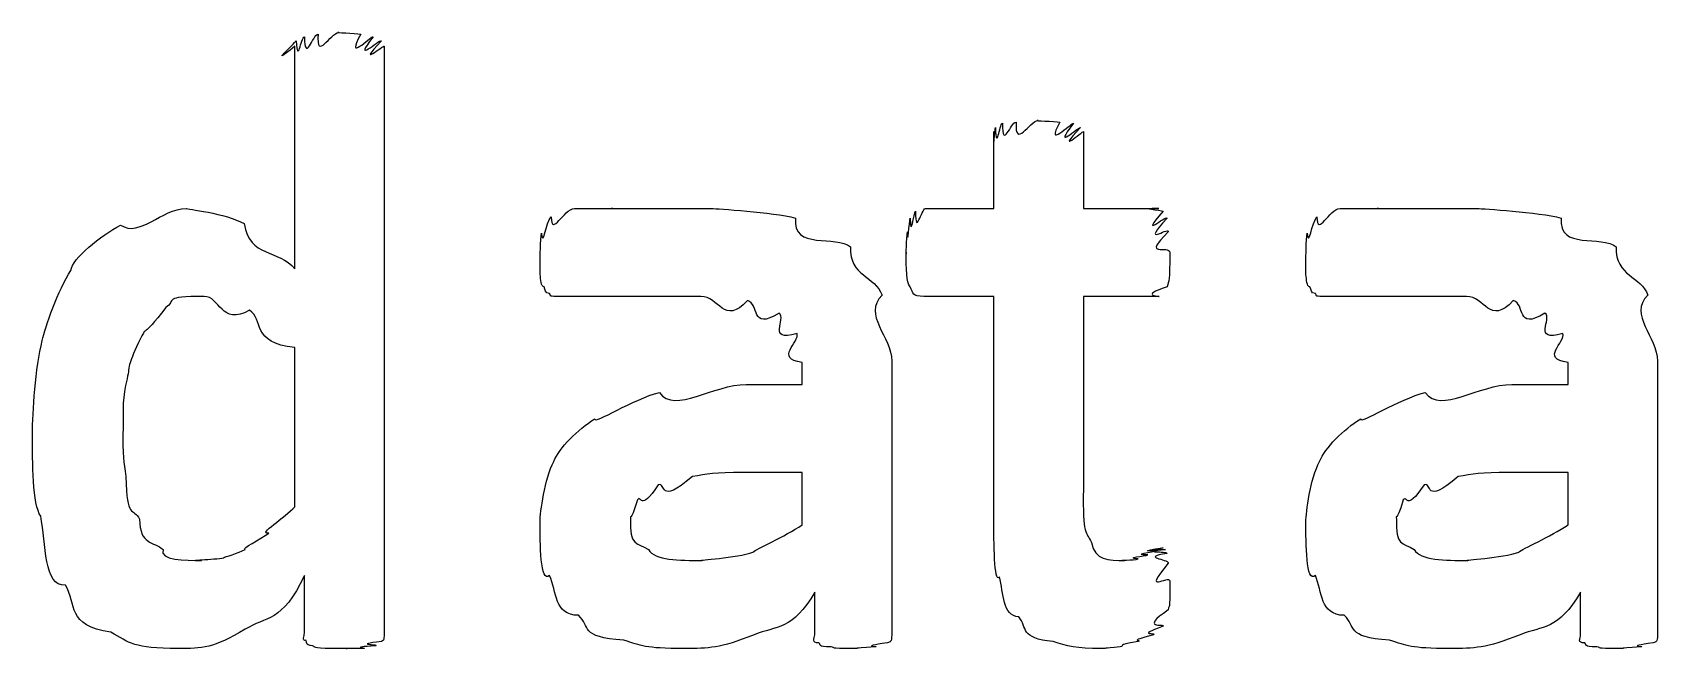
# Model space of a CAD drawing. Header units: millimetres. Extents: x 0 to 216, y 0 to 279.
# Drawn here: x 155.89 to 162.41, y 157.12 to 159.59 of the extents above; entities that cross this region are included whole.
import ezdxf

# ---------------------------------------------------------------- set-up
doc = ezdxf.new("R2010")
doc.units = ezdxf.units.MM
doc.layers.get('0').update_dxf_attribs({"linetype": 'CONTINUOUS'})

msp = doc.modelspace()

# ---------------------------------------------------------------- linework, layer by layer
at = {"color": 0}
for p, q in [((156.945, 158.647), (156.945, 159.54)), ((157.303, 159.54), (157.303, 157.18)), ((159.75, 158.889), (159.75, 159.198)), ((160.109, 159.198), (160.109, 158.889)), ((159.475, 158.889), (159.75, 158.889)), ((160.109, 158.889), (160.412, 158.889)), ((159.75, 158.537), (159.469, 158.537)), ((159.75, 157.643), (159.75, 158.537)), ((160.412, 158.537), (160.109, 158.537)), ((160.109, 158.537), (160.109, 157.765)), ((156.945, 157.693), (156.945, 158.332)), ((158.981, 158.184), (158.981, 158.272)), ((159.34, 158.277), (159.34, 157.18)), ((162.054, 158.184), (162.054, 158.272)), ((162.413, 158.277), (162.413, 157.18)), ((158.756, 158.184), (158.981, 158.184)), ((161.829, 158.184), (162.054, 158.184)), ((158.981, 157.831), (158.744, 157.831)), ((158.981, 157.621), (158.981, 157.831)), ((162.054, 157.831), (161.817, 157.831)), ((162.054, 157.621), (162.054, 157.831)), ((156.983, 157.186), (156.983, 157.418)), ((160.456, 157.395), (160.456, 157.395)), ((159.031, 157.18), (159.031, 157.351)), ((162.104, 157.18), (162.104, 157.351))]:
    msp.add_line(p, q, dxfattribs=at)
for points in [[(156.95, 159.562), (156.957, 159.463), (156.968, 159.574), (156.983, 159.578)], [(156.983, 159.578), (156.986, 159.469), (157.016, 159.585), (157.038, 159.589)], [(157.038, 159.589), (157.03, 159.476), (157.088, 159.595), (157.121, 159.595)], [(157.121, 159.595), (157.1, 159.595), (157.187, 159.592), (157.209, 159.589)], [(157.209, 159.589), (157.145, 159.469), (157.248, 159.581), (157.259, 159.578)], [(157.259, 159.578), (157.171, 159.463), (157.284, 159.568), (157.292, 159.562)], [(156.945, 159.54), (156.829, 159.447), (156.946, 159.553), (156.95, 159.562)], [(157.292, 159.562), (157.185, 159.447), (157.303, 159.547), (157.303, 159.54)], [(159.75, 159.198), (159.75, 159.099), (159.752, 159.206), (159.756, 159.214)], [(159.756, 159.214), (159.761, 159.112), (159.772, 159.227), (159.784, 159.231)], [(159.784, 159.231), (159.786, 159.121), (159.816, 159.236), (159.839, 159.236)], [(159.839, 159.236), (159.834, 159.124), (159.894, 159.242), (159.927, 159.242)], [(159.927, 159.242), (159.905, 159.242), (159.993, 159.239), (160.015, 159.236)], [(160.015, 159.236), (159.952, 159.121), (160.059, 159.234), (160.07, 159.231)], [(160.07, 159.231), (159.978, 159.112), (160.094, 159.221), (160.098, 159.214)], [(160.098, 159.214), (159.989, 159.099), (160.109, 159.201), (160.109, 159.198)], [(156.245, 158.823), (156.322, 158.771), (156.41, 158.889), (156.509, 158.889)], [(156.509, 158.889), (156.505, 158.889), (156.67, 158.869), (156.741, 158.829)], [(157.934, 158.79), (157.94, 158.727), (157.953, 158.834), (157.973, 158.856)], [(157.973, 158.856), (157.976, 158.771), (158.023, 158.889), (158.067, 158.889)], [(158.067, 158.889), (158.064, 158.889), (158.162, 158.889), (158.221, 158.889)], [(158.221, 158.889), (158.182, 158.889), (158.342, 158.889), (158.408, 158.889)], [(158.408, 158.889), (158.436, 158.889), (158.548, 158.889), (158.618, 158.889)], [(158.618, 158.889), (158.637, 158.889), (158.861, 158.875), (158.954, 158.851)], [(159.414, 158.851), (159.416, 158.76), (159.428, 158.874), (159.436, 158.878)], [(159.436, 158.878), (159.434, 158.771), (159.46, 158.889), (159.475, 158.889)], [(160.412, 158.889), (160.316, 158.889), (160.424, 158.885), (160.429, 158.878)], [(160.429, 158.878), (160.327, 158.76), (160.441, 158.864), (160.445, 158.851)], [(161.007, 158.79), (161.013, 158.727), (161.026, 158.834), (161.046, 158.856)], [(161.046, 158.856), (161.049, 158.771), (161.095, 158.889), (161.139, 158.889)], [(161.139, 158.889), (161.137, 158.889), (161.235, 158.889), (161.294, 158.889)], [(161.294, 158.889), (161.255, 158.889), (161.415, 158.889), (161.481, 158.889)], [(161.481, 158.889), (161.509, 158.889), (161.621, 158.889), (161.691, 158.889)], [(161.691, 158.889), (161.71, 158.889), (161.935, 158.875), (162.027, 158.851)], [(156.046, 158.641), (156.049, 158.687), (156.168, 158.782), (156.245, 158.823)], [(156.741, 158.829), (156.763, 158.691), (156.879, 158.727), (156.945, 158.647)], [(157.929, 158.691), (157.929, 158.683), (157.93, 158.768), (157.934, 158.79)], [(158.954, 158.851), (158.939, 158.72), (159.119, 158.786), (159.174, 158.735)], [(159.398, 158.713), (159.398, 158.687), (159.399, 158.773), (159.403, 158.796)], [(159.403, 158.796), (159.404, 158.731), (159.41, 158.835), (159.414, 158.851)], [(160.445, 158.851), (160.335, 158.731), (160.45, 158.817), (160.45, 158.796)], [(160.45, 158.796), (160.338, 158.687), (160.456, 158.746), (160.456, 158.713)], [(161.002, 158.691), (161.002, 158.683), (161.003, 158.768), (161.007, 158.79)], [(162.027, 158.851), (162.012, 158.72), (162.192, 158.786), (162.247, 158.735)], [(159.174, 158.735), (159.17, 158.616), (159.275, 158.619), (159.301, 158.542)], [(162.247, 158.735), (162.243, 158.616), (162.348, 158.619), (162.374, 158.542)], [(157.929, 158.625), (157.929, 158.616), (157.929, 158.669), (157.929, 158.691)], [(159.414, 158.575), (159.398, 158.592), (159.398, 158.649), (159.398, 158.713)], [(160.456, 158.713), (160.456, 158.592), (160.452, 158.604), (160.445, 158.575)], [(161.002, 158.625), (161.002, 158.616), (161.002, 158.669), (161.002, 158.691)], [(155.931, 158.36), (155.943, 158.411), (155.994, 158.564), (156.046, 158.641)], [(157.945, 158.575), (157.932, 158.576), (157.932, 158.605), (157.929, 158.625)], [(161.018, 158.575), (161.005, 158.576), (161.005, 158.605), (161.002, 158.625)], [(156.581, 158.537), (156.41, 158.537), (156.471, 158.521), (156.427, 158.492)], [(156.763, 158.481), (156.649, 158.418), (156.643, 158.537), (156.581, 158.537)], [(157.967, 158.548), (157.947, 158.55), (157.952, 158.564), (157.945, 158.575)], [(157.995, 158.537), (157.962, 158.537), (157.974, 158.539), (157.967, 158.548)], [(158.067, 158.537), (157.987, 158.537), (158.008, 158.537), (157.995, 158.537)], [(158.188, 158.537), (158.053, 158.537), (158.099, 158.537), (158.067, 158.537)], [(158.353, 158.537), (158.266, 158.537), (158.235, 158.537), (158.188, 158.537)], [(158.574, 158.537), (158.394, 158.537), (158.419, 158.537), (158.353, 158.537)], [(158.761, 158.52), (158.667, 158.418), (158.647, 158.537), (158.574, 158.537)], [(159.301, 158.542), (159.221, 158.462), (159.34, 158.376), (159.34, 158.277)], [(159.469, 158.537), (159.422, 158.537), (159.428, 158.549), (159.414, 158.575)], [(160.445, 158.575), (160.324, 158.537), (160.426, 158.537), (160.412, 158.537)], [(161.04, 158.548), (161.02, 158.55), (161.025, 158.564), (161.018, 158.575)], [(161.068, 158.537), (161.035, 158.537), (161.047, 158.539), (161.04, 158.548)], [(161.139, 158.537), (161.06, 158.537), (161.082, 158.537), (161.068, 158.537)], [(161.261, 158.537), (161.126, 158.537), (161.173, 158.537), (161.139, 158.537)], [(161.426, 158.537), (161.339, 158.537), (161.308, 158.537), (161.261, 158.537)], [(161.647, 158.537), (161.467, 158.537), (161.492, 158.537), (161.426, 158.537)], [(161.834, 158.52), (161.74, 158.418), (161.72, 158.537), (161.647, 158.537)], [(162.374, 158.542), (162.294, 158.462), (162.413, 158.376), (162.413, 158.277)], [(156.427, 158.492), (156.325, 158.36), (156.352, 158.422), (156.327, 158.371)], [(156.945, 158.332), (156.766, 158.349), (156.821, 158.448), (156.763, 158.481)], [(158.888, 158.47), (158.769, 158.396), (158.812, 158.509), (158.761, 158.52)], [(158.96, 158.388), (158.835, 158.352), (158.921, 158.448), (158.888, 158.47)], [(161.961, 158.47), (161.842, 158.396), (161.885, 158.509), (161.834, 158.52)], [(162.033, 158.388), (161.908, 158.352), (161.994, 158.448), (161.961, 158.47)], [(155.892, 157.985), (155.892, 158.073), (155.904, 158.25), (155.931, 158.36)], [(156.327, 158.371), (156.274, 158.261), (156.283, 158.268), (156.272, 158.206)], [(158.981, 158.272), (158.866, 158.286), (158.973, 158.355), (158.96, 158.388)], [(162.054, 158.272), (161.939, 158.286), (162.046, 158.355), (162.033, 158.388)], [(156.272, 158.206), (156.252, 158.135), (156.256, 158.08), (156.256, 158.018)], [(158.149, 158.046), (158.145, 158.021), (158.305, 158.128), (158.408, 158.151)], [(158.408, 158.151), (158.469, 158.065), (158.626, 158.184), (158.756, 158.184)], [(161.222, 158.046), (161.218, 158.021), (161.378, 158.128), (161.481, 158.151)], [(161.481, 158.151), (161.542, 158.065), (161.699, 158.184), (161.829, 158.184)], [(156.256, 158.018), (156.252, 157.886), (156.259, 157.88), (156.267, 157.814)], [(157.984, 157.875), (158.006, 157.93), (158.079, 158.002), (158.149, 158.046)], [(161.057, 157.875), (161.079, 157.93), (161.152, 158.002), (161.222, 158.046)], [(155.925, 157.655), (155.892, 157.701), (155.892, 157.871), (155.892, 157.985)], [(157.929, 157.632), (157.929, 157.672), (157.947, 157.805), (157.984, 157.875)], [(161.002, 157.632), (161.002, 157.672), (161.02, 157.805), (161.057, 157.875)], [(156.267, 157.814), (156.27, 157.639), (156.296, 157.694), (156.322, 157.643)], [(158.54, 157.814), (158.399, 157.694), (158.438, 157.795), (158.403, 157.781)], [(158.744, 157.831), (158.63, 157.831), (158.598, 157.825), (158.54, 157.814)], [(161.613, 157.814), (161.472, 157.694), (161.512, 157.795), (161.476, 157.781)], [(161.817, 157.831), (161.703, 157.831), (161.671, 157.825), (161.613, 157.814)], [(158.403, 157.781), (158.326, 157.666), (158.338, 157.745), (158.32, 157.721)], [(160.109, 157.765), (160.106, 157.573), (160.12, 157.596), (160.142, 157.55)], [(161.476, 157.781), (161.399, 157.666), (161.411, 157.745), (161.393, 157.721)], [(156.84, 157.588), (156.792, 157.58), (156.907, 157.652), (156.945, 157.693)], [(158.32, 157.721), (158.288, 157.617), (158.292, 157.672), (158.292, 157.643)], [(161.393, 157.721), (161.361, 157.617), (161.365, 157.672), (161.365, 157.643)], [(156.024, 157.379), (155.936, 157.371), (155.947, 157.547), (155.925, 157.655)], [(156.322, 157.643), (156.322, 157.54), (156.378, 157.555), (156.416, 157.522)], [(157.967, 157.418), (157.929, 157.382), (157.929, 157.551), (157.929, 157.632)], [(158.292, 157.643), (158.288, 157.536), (158.316, 157.551), (158.364, 157.522)], [(158.783, 157.511), (158.796, 157.525), (158.911, 157.573), (158.981, 157.621)], [(159.772, 157.412), (159.75, 157.382), (159.75, 157.555), (159.75, 157.643)], [(161.04, 157.418), (161.002, 157.382), (161.002, 157.551), (161.002, 157.632)], [(161.365, 157.643), (161.361, 157.536), (161.389, 157.551), (161.437, 157.522)], [(161.856, 157.511), (161.869, 157.525), (161.984, 157.573), (162.054, 157.621)], [(156.746, 157.522), (156.726, 157.525), (156.807, 157.562), (156.84, 157.588)], [(160.142, 157.55), (160.154, 157.478), (160.211, 157.478), (160.274, 157.478)], [(156.416, 157.522), (156.399, 157.478), (156.507, 157.478), (156.57, 157.478)], [(156.57, 157.478), (156.49, 157.478), (156.628, 157.481), (156.658, 157.489)], [(156.658, 157.489), (156.666, 157.492), (156.716, 157.507), (156.746, 157.522)], [(158.364, 157.522), (158.388, 157.478), (158.487, 157.478), (158.579, 157.478)], [(158.579, 157.478), (158.553, 157.478), (158.72, 157.489), (158.783, 157.511)], [(160.274, 157.478), (160.238, 157.478), (160.314, 157.479), (160.329, 157.484)], [(160.329, 157.484), (160.269, 157.489), (160.357, 157.496), (160.368, 157.5)], [(160.368, 157.5), (160.293, 157.5), (160.393, 157.512), (160.401, 157.517)], [(160.401, 157.517), (160.313, 157.511), (160.42, 157.528), (160.429, 157.528)], [(160.429, 157.528), (160.324, 157.511), (160.435, 157.525), (160.439, 157.522)], [(160.439, 157.522), (160.33, 157.507), (160.445, 157.517), (160.445, 157.506)], [(160.445, 157.506), (160.335, 157.489), (160.45, 157.485), (160.45, 157.467)], [(161.437, 157.522), (161.461, 157.478), (161.56, 157.478), (161.652, 157.478)], [(161.652, 157.478), (161.626, 157.478), (161.793, 157.489), (161.856, 157.511)], [(156.983, 157.418), (156.895, 157.227), (156.826, 157.254), (156.746, 157.202)], [(158.083, 157.258), (157.984, 157.258), (157.996, 157.354), (157.967, 157.418)], [(160.45, 157.467), (160.338, 157.335), (160.456, 157.424), (160.456, 157.395)], [(161.156, 157.258), (161.057, 157.258), (161.069, 157.354), (161.04, 157.418)], [(156.206, 157.191), (156.027, 157.216), (156.071, 157.302), (156.024, 157.379)], [(159.85, 157.252), (159.784, 157.254), (159.79, 157.348), (159.772, 157.412)], [(160.456, 157.395), (160.456, 157.258), (160.453, 157.309), (160.45, 157.28)], [(159.031, 157.351), (158.943, 157.198), (158.877, 157.216), (158.788, 157.18)], [(162.104, 157.351), (162.016, 157.198), (161.95, 157.216), (161.862, 157.18)], [(158.265, 157.158), (158.083, 157.17), (158.134, 157.214), (158.083, 157.258)], [(159.988, 157.153), (159.852, 157.165), (159.886, 157.208), (159.85, 157.252)], [(160.45, 157.28), (160.33, 157.198), (160.439, 157.227), (160.429, 157.214)], [(161.338, 157.158), (161.156, 157.17), (161.207, 157.214), (161.156, 157.258)], [(156.476, 157.125), (156.296, 157.125), (156.283, 157.147), (156.206, 157.191)], [(156.746, 157.202), (156.615, 157.125), (156.575, 157.125), (156.476, 157.125)], [(156.989, 157.158), (156.972, 157.154), (156.983, 157.175), (156.983, 157.186)], [(157.016, 157.136), (156.983, 157.139), (156.996, 157.15), (156.989, 157.158)], [(157.303, 157.18), (157.303, 157.15), (157.299, 157.16), (157.292, 157.153)], [(158.508, 157.125), (158.344, 157.125), (158.338, 157.136), (158.265, 157.158)], [(158.788, 157.18), (158.648, 157.125), (158.607, 157.125), (158.508, 157.125)], [(159.048, 157.147), (159.016, 157.147), (159.031, 157.165), (159.031, 157.18)], [(159.34, 157.18), (159.34, 157.147), (159.334, 157.154), (159.323, 157.147)], [(160.39, 157.18), (160.275, 157.15), (160.351, 157.16), (160.329, 157.153)], [(160.429, 157.214), (160.313, 157.172), (160.408, 157.191), (160.39, 157.18)], [(161.58, 157.125), (161.417, 157.125), (161.411, 157.136), (161.338, 157.158)], [(161.862, 157.18), (161.721, 157.125), (161.68, 157.125), (161.58, 157.125)], [(162.121, 157.147), (162.089, 157.147), (162.104, 157.165), (162.104, 157.18)], [(162.413, 157.18), (162.413, 157.147), (162.407, 157.154), (162.396, 157.147)], [(157.066, 157.125), (157.008, 157.128), (157.03, 157.132), (157.016, 157.136)], [(157.149, 157.125), (157.05, 157.125), (157.088, 157.125), (157.066, 157.125)], [(157.22, 157.125), (157.107, 157.125), (157.173, 157.125), (157.149, 157.125)], [(157.27, 157.136), (157.152, 157.128), (157.243, 157.128), (157.22, 157.125)], [(157.292, 157.153), (157.173, 157.139), (157.281, 157.143), (157.27, 157.136)], [(159.097, 157.131), (159.038, 157.132), (159.059, 157.139), (159.048, 157.147)], [(159.185, 157.125), (159.082, 157.125), (159.119, 157.127), (159.097, 157.131)], [(159.274, 157.131), (159.159, 157.125), (159.226, 157.125), (159.185, 157.125)], [(159.323, 157.147), (159.199, 157.132), (159.296, 157.134), (159.274, 157.131)], [(160.181, 157.125), (160.081, 157.125), (160.043, 157.134), (159.988, 157.153)], [(160.257, 157.131), (160.181, 157.125), (160.205, 157.125), (160.181, 157.125)], [(160.329, 157.153), (160.231, 157.136), (160.282, 157.138), (160.257, 157.131)], [(162.17, 157.131), (162.111, 157.132), (162.132, 157.139), (162.121, 157.147)], [(162.258, 157.125), (162.155, 157.125), (162.192, 157.127), (162.17, 157.131)], [(162.347, 157.131), (162.232, 157.125), (162.299, 157.125), (162.258, 157.125)], [(162.396, 157.147), (162.272, 157.132), (162.369, 157.134), (162.347, 157.131)]]:
    msp.add_open_spline(points, degree=3, dxfattribs=at)

doc.saveas('drawing.dxf')
